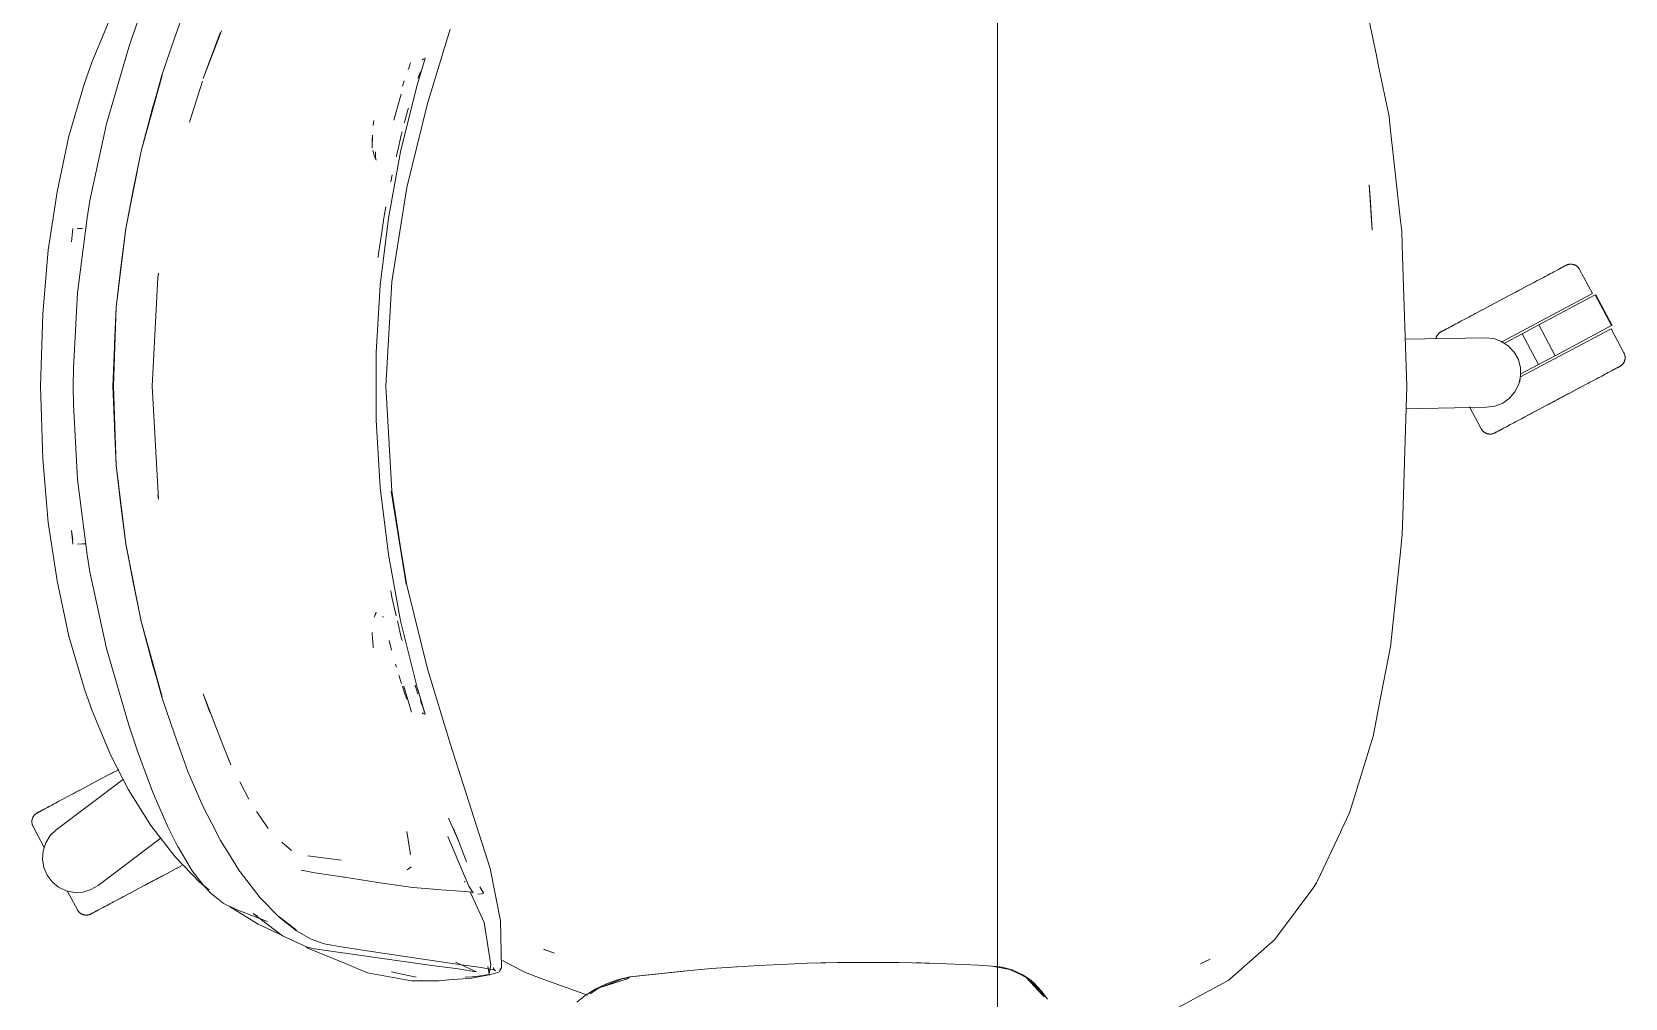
# Model space of a CAD drawing. Header units: millimetres. Extents: x 155927 to 326028, y -36033 to 97293.
# Drawn here: x 177063 to 177703, y 10204 to 10592 of the extents above; entities that cross this region are included whole.
import ezdxf

# ---------------------------------------------------------------- set-up
doc = ezdxf.new("R2010")
doc.units = ezdxf.units.MM
doc.header["$MEASUREMENT"] = 0
doc.layers.add('G-IMPT', color=8, linetype='CONTINUOUS', lineweight=9)
doc.layers.add('I-FURN', color=8, linetype='CONTINUOUS', lineweight=9)

msp = doc.modelspace()

# ---------------------------------------------------------------- linework, layer by layer
at = {"layer": 'G-IMPT'}
for p, q in [((177125.75, 10604.77), (177120.3, 10589.89)), ((177087.2, 10580.49), (177094.72, 10598.47)), ((177105.59, 10596.78), (177103.18, 10589.85)), ((177131.89, 10573.64), (177138.7, 10592.05)), ((177131.89, 10573.64), (177138.6, 10591.09)), ((177138.6, 10591.09), (177139.26, 10592.81)), ((177231.19, 10593.58), (177222, 10563.61)), ((177603.37, 10583), (177600.5, 10596.82)), ((177093.05, 10555.42), (177101.99, 10586.25)), ((177101.99, 10586.25), (177103.18, 10589.85)), ((177115.29, 10574.98), (177120.3, 10589.89)), ((177084.12, 10571.76), (177087.2, 10580.49)), ((177214.65, 10578.31), (177214.28, 10577.3)), ((177214.65, 10578.31), (177215.26, 10579.97)), ((177217.78, 10570.56), (177220.85, 10580.99)), ((177219.95, 10581.24), (177220.57, 10581.63)), ((177219.95, 10581.24), (177220.17, 10581.39)), ((177220.92, 10581.26), (177220.85, 10580.99)), ((177220.99, 10581.55), (177220.92, 10581.26)), ((177220.96, 10582.01), (177221.04, 10581.78)), ((177221.04, 10581.78), (177220.99, 10581.55)), ((177604.13, 10579.32), (177603.37, 10583)), ((177604.13, 10579.32), (177608.48, 10558.38)), ((177084.12, 10571.76), (177077.95, 10550.52)), ((177106.9, 10544.48), (177115.29, 10574.98)), ((177106.9, 10544.48), (177115.33, 10574.89)), ((177111.56, 10561.73), (177115.33, 10574.89)), ((177126.35, 10556.17), (177131.61, 10572.65)), ((177211.94, 10570.55), (177212.66, 10572.77)), ((177218.94, 10575.76), (177218.19, 10573.66)), ((177218.94, 10575.76), (177219.18, 10576.42)), ((177211.49, 10567.46), (177208.56, 10556.99)), ((177211.23, 10544.24), (177217.78, 10570.56)), ((177111.56, 10561.73), (177106.9, 10544.48)), ((177126.35, 10556.17), (177127.43, 10559.6)), ((177213.08, 10557.14), (177214.19, 10561.13)), ((177213.69, 10529.92), (177222, 10563.61)), ((177214.19, 10561.13), (177214.4, 10561.82)), ((177093.05, 10555.42), (177086.38, 10524.63)), ((177200.2, 10554.74), (177200.42, 10556.84)), ((177212.76, 10556), (177212.72, 10555.82)), ((177213.08, 10557.14), (177212.76, 10556)), ((177608.48, 10558.38), (177608.97, 10553.96)), ((177613.09, 10516.52), (177608.97, 10553.96)), ((177077.95, 10550.52), (177073.14, 10528.15)), ((177199.8, 10545.89), (177199.89, 10550.95)), ((177199.8, 10545.89), (177199.81, 10548.67)), ((177199.89, 10550.95), (177199.81, 10548.67)), ((177211.46, 10550.98), (177209.91, 10544.23)), ((177211.46, 10550.98), (177211.8, 10552.27)), ((177106.9, 10544.48), (177100.73, 10513.35)), ((177106.9, 10544.48), (177100.73, 10513.43)), ((177106.9, 10544.48), (177103.83, 10529.46)), ((177200.66, 10542.78), (177200.05, 10544.94)), ((177201.34, 10540.83), (177200.66, 10542.78)), ((177201.13, 10541.88), (177201.09, 10544.19)), ((177201.09, 10544.17), (177201.09, 10544.19)), ((177201.13, 10541.88), (177201.34, 10540.83)), ((177211.23, 10544.24), (177206.3, 10517.57)), ((177209.45, 10542.25), (177209.91, 10544.23)), ((177207.25, 10532.2), (177207.79, 10535.02)), ((177073.14, 10528.15), (177069.64, 10504.73)), ((177100.73, 10513.35), (177103.83, 10529.46)), ((177213.69, 10529.92), (177207.7, 10492.01)), ((177600.45, 10530.96), (177601.06, 10524.01)), ((177601.7, 10512.68), (177600.45, 10530.96)), ((177085.2, 10517.71), (177086.38, 10524.63)), ((177205.33, 10522.1), (177204.77, 10519.2)), ((177601.7, 10512.68), (177601.06, 10524.01)), ((177081.38, 10487.54), (177085.2, 10517.71)), ((177206.3, 10517.57), (177203, 10490.65)), ((177203.67, 10511.94), (177204.53, 10517.57)), ((177204.53, 10517.57), (177204.77, 10519.2)), ((177613.09, 10516.52), (177613.58, 10512.15)), ((177079.55, 10513.44), (177078.9, 10508.02)), ((177083.4, 10513.39), (177081.31, 10513.47)), ((177081.31, 10513.47), (177081.42, 10513.47)), ((177096.91, 10481.84), (177100.73, 10513.43)), ((177096.95, 10481.8), (177100.73, 10513.35)), ((177100.73, 10513.35), (177098.79, 10497.88)), ((177203.67, 10511.94), (177202.38, 10503.42)), ((177613.9, 10502.2), (177613.58, 10512.15)), ((177069.64, 10504.73), (177067.38, 10479.16)), ((177202.38, 10503.42), (177202.2, 10501.76)), ((177613.9, 10502.2), (177615.6, 10450.02)), ((177096.95, 10481.8), (177098.79, 10497.88)), ((177113.67, 10493.75), (177113.93, 10495.53)), ((177113.67, 10493.75), (177113.91, 10495.05)), ((177113.95, 10495.3), (177113.91, 10495.05)), ((177111.34, 10450.02), (177113.67, 10493.75)), ((177111.4, 10450.02), (177113.67, 10493.75)), ((177201.35, 10463.58), (177203, 10490.65)), ((177207.7, 10492.01), (177205.34, 10450.02)), ((177079.77, 10457.33), (177081.38, 10487.54)), ((177067.38, 10479.16), (177066.53, 10450.02)), ((177096.91, 10481.84), (177095.57, 10450.02)), ((177096.95, 10481.8), (177095.8, 10450.02)), ((177096.27, 10466.91), (177096.95, 10481.8)), ((177096.27, 10466.91), (177095.8, 10450.02)), ((177201.35, 10463.58), (177201.35, 10436.46)), ((177079.77, 10457.33), (177079.67, 10450.02)), ((177066.53, 10450.02), (177067.38, 10420.88)), ((177079.77, 10442.71), (177079.67, 10450.02)), ((177095.57, 10450.02), (177096.91, 10418.21)), ((177096.95, 10418.25), (177095.8, 10450.02)), ((177096.27, 10433.14), (177095.8, 10450.02)), ((177111.4, 10450.02), (177113.9, 10404.68)), ((177207.7, 10408.04), (177205.34, 10450.02)), ((177615.6, 10450.02), (177613.99, 10397.86)), ((177079.77, 10442.71), (177081.38, 10412.51)), ((177096.95, 10418.25), (177096.27, 10433.14)), ((177201.35, 10436.46), (177203, 10409.39)), ((177067.38, 10420.88), (177069.64, 10395.31)), ((177096.91, 10418.21), (177100.73, 10386.61)), ((177098.79, 10402.17), (177096.95, 10418.25)), ((177096.95, 10418.25), (177100.73, 10386.69)), ((177081.38, 10412.51), (177085.2, 10382.34)), ((177113.9, 10404.68), (177113.67, 10406.29)), ((177113.67, 10406.29), (177113.91, 10404.99)), ((177206.3, 10382.47), (177203, 10409.39)), ((177213.69, 10370.12), (177207.43, 10407.86)), ((177207.43, 10407.86), (177213.43, 10370.5)), ((177207.7, 10408.04), (177213.43, 10370.5)), ((177098.79, 10402.17), (177100.73, 10386.69)), ((177113.95, 10404.74), (177113.91, 10404.99)), ((177069.64, 10395.31), (177073.14, 10371.89)), ((177613.99, 10397.86), (177613.76, 10390.6)), ((177079.55, 10386.61), (177078.9, 10392.02)), ((177079.47, 10388.25), (177078.9, 10392.02)), ((177081.31, 10386.58), (177083.4, 10386.65)), ((177081.31, 10386.58), (177081.42, 10386.58)), ((177084.64, 10386.7), (177083.4, 10386.65)), ((177100.73, 10386.69), (177103.83, 10370.59)), ((177100.73, 10386.69), (177106.95, 10355.45)), ((177106.95, 10355.45), (177100.73, 10386.61)), ((177613.03, 10383.53), (177613.76, 10390.6)), ((177085.2, 10382.34), (177086.38, 10375.42)), ((177211.23, 10355.8), (177206.3, 10382.47)), ((177609.21, 10346.54), (177613.03, 10383.53)), ((177086.38, 10375.42), (177093.05, 10344.63)), ((177077.95, 10349.53), (177073.14, 10371.89)), ((177106.9, 10355.56), (177103.83, 10370.59)), ((177207.28, 10367.85), (177207.75, 10365.22)), ((177222, 10336.44), (177213.69, 10370.12)), ((177207.75, 10365.22), (177209.45, 10357.8)), ((177111.56, 10338.32), (177106.9, 10355.56)), ((177106.9, 10355.56), (177115.33, 10325.16)), ((177106.9, 10355.56), (177115.29, 10325.07)), ((177201.34, 10359.21), (177200.66, 10357.26)), ((177201.34, 10359.21), (177201.13, 10358.16)), ((177204.01, 10357.61), (177204.15, 10357.2)), ((177209.91, 10355.82), (177211.46, 10349.07)), ((177211.23, 10355.8), (177217.78, 10329.48)), ((177084.12, 10328.29), (177077.95, 10349.53)), ((177199.8, 10351.12), (177199.81, 10350.42)), ((177199.91, 10349.05), (177199.81, 10350.42)), ((177199.91, 10349.05), (177200.18, 10345.34)), ((177207.6, 10343.99), (177206.61, 10347.85)), ((177211.46, 10349.07), (177211.8, 10347.79)), ((177101.99, 10313.8), (177093.05, 10344.63)), ((177200.18, 10345.34), (177200.22, 10344.86)), ((177207.6, 10343.99), (177207.21, 10345.51)), ((177604.25, 10320.7), (177609.12, 10346.08)), ((177609.21, 10346.54), (177609.12, 10346.08)), ((177111.56, 10338.32), (177115.33, 10325.16)), ((177209.52, 10337.2), (177209.18, 10338.32)), ((177222, 10336.44), (177231.19, 10306.46)), ((177087.2, 10319.55), (177084.12, 10328.29)), ((177211.29, 10331.41), (177210.51, 10333.9)), ((177211.54, 10330.63), (177211.29, 10331.41)), ((177212.69, 10327.19), (177211.92, 10329.49)), ((177212.58, 10329.49), (177215.62, 10319.06)), ((177217.15, 10329.49), (177217, 10329.95)), ((177217.15, 10329.49), (177217.88, 10327.26)), ((177217.78, 10329.48), (177221.04, 10318.26)), ((177217.78, 10329.48), (177220.84, 10318.95)), ((177217.78, 10329.48), (177220.89, 10318.66)), ((177120.3, 10310.15), (177115.29, 10325.07)), ((177131.89, 10326.41), (177134.61, 10318.97)), ((177131.89, 10326.41), (177138.6, 10308.96)), ((177212.69, 10327.19), (177212.94, 10326.47)), ((177213.71, 10324.31), (177212.94, 10326.47)), ((177218.17, 10326.46), (177217.88, 10327.26)), ((177219.15, 10323.71), (177219.5, 10322.74)), ((177219.5, 10322.74), (177219.9, 10321.67)), ((177087.2, 10319.55), (177094.72, 10301.58)), ((177219.95, 10318.8), (177220.57, 10318.42)), ((177219.95, 10318.8), (177220.17, 10318.66)), ((177220.84, 10318.95), (177220.89, 10318.66)), ((177221.04, 10318.26), (177220.91, 10318.02)), ((177602.09, 10309.43), (177603.55, 10317.03)), ((177604.25, 10320.7), (177603.55, 10317.03)), ((177101.99, 10313.8), (177103.18, 10310.19)), ((177105.53, 10303.37), (177103.18, 10310.19)), ((177120.3, 10310.15), (177125.75, 10295.27)), ((177597.9, 10295.82), (177602.09, 10309.43)), ((177105.53, 10303.37), (177111.13, 10288.3)), ((177138.6, 10308.96), (177139.26, 10307.23)), ((177139.26, 10307.23), (177142.99, 10297.91)), ((177231.19, 10306.46), (177247.18, 10256.22)), ((177094.72, 10301.58), (177101.81, 10287.8)), ((177142.99, 10297.91), (177141.99, 10300.15)), ((177125.75, 10295.27), (177131.93, 10281.04)), ((177150.16, 10284.07), (177146.62, 10291.04)), ((177592.58, 10278.55), (177597.9, 10295.82)), ((177101.81, 10287.8), (177110.78, 10273.51)), ((177112.61, 10284.62), (177111.13, 10288.3)), ((177117.38, 10273.66), (177112.61, 10284.62)), ((177135.32, 10274.32), (177131.93, 10281.04)), ((177153.69, 10278.59), (177153.3, 10279.17)), ((177157.18, 10273.46), (177153.69, 10278.59)), ((177592.58, 10278.55), (177589.39, 10271.79)), ((177110.78, 10273.51), (177120.59, 10260.9)), ((177117.38, 10273.66), (177117.6, 10273.22)), ((177121.6, 10265.21), (177117.6, 10273.22)), ((177135.32, 10274.32), (177138.89, 10267.53)), ((177157.18, 10273.46), (177157.93, 10272.36)), ((177215.15, 10261.88), (177213.75, 10271.04)), ((177233.47, 10269.78), (177230.43, 10276.5)), ((177234.5, 10267.2), (177232.48, 10272.32)), ((177234.5, 10267.41), (177232.48, 10272.31)), ((177232.48, 10272.31), (177234.5, 10267.2)), ((177579.69, 10251.23), (177588.95, 10270.87)), ((177588.95, 10270.87), (177589.39, 10271.79)), ((177121.6, 10265.21), (177121.9, 10264.61)), ((177121.9, 10264.61), (177126.64, 10256.61)), ((177142.66, 10261.3), (177138.89, 10267.53)), ((177163.46, 10266.83), (177167.36, 10263.49)), ((177238.64, 10249.07), (177230.2, 10269.04)), ((177234.5, 10267.41), (177237.75, 10258.94)), ((177130.55, 10250.61), (177120.59, 10260.9)), ((177142.66, 10261.3), (177146.54, 10255.2)), ((177187.31, 10259.55), (177173.96, 10261.33)), ((177173.96, 10261.33), (177174.43, 10261.18)), ((177215.15, 10261.88), (177215.1, 10262.22)), ((177127.5, 10255.32), (177126.64, 10256.61)), ((177132.22, 10249.19), (177127.5, 10255.32)), ((177146.54, 10255.2), (177146.71, 10254.94)), ((177154.73, 10244.51), (177146.71, 10254.94)), ((177171.27, 10255.63), (177173.44, 10255.17)), ((177173.44, 10255.17), (177175.42, 10254.75)), ((177175.89, 10254.67), (177175.42, 10254.75)), ((177187.61, 10252.87), (177175.89, 10254.67)), ((177187.61, 10252.87), (177188.22, 10252.77)), ((177188.73, 10252.69), (177188.22, 10252.77)), ((177202.09, 10250.58), (177188.73, 10252.69)), ((177215.5, 10256.93), (177213.86, 10255.65)), ((177251.37, 10235.27), (177247.18, 10256.22)), ((177130.55, 10250.61), (177134.22, 10247.61)), ((177135.11, 10246.17), (177132.22, 10249.19)), ((177139.97, 10242.3), (177135.11, 10246.17)), ((177202.09, 10250.58), (177216.16, 10248.55)), ((177216.24, 10248.54), (177216.16, 10248.55)), ((177216.24, 10248.54), (177224.48, 10247.92)), ((177224.48, 10247.92), (177225.47, 10247.85)), ((177225.47, 10247.85), (177233.33, 10247.29)), ((177233.33, 10247.29), (177237.2, 10246.99)), ((177237.18, 10250.78), (177236.75, 10251.05)), ((177237.28, 10246.98), (177237.2, 10246.99)), ((177237.28, 10246.98), (177239.66, 10246.69)), ((177240.4, 10246.4), (177238.64, 10249.07)), ((177244.74, 10234.56), (177239.13, 10246.91)), ((177239.68, 10246.68), (177239.66, 10246.69)), ((177239.68, 10246.68), (177240.4, 10246.4)), ((177242.31, 10245.93), (177243.67, 10246.1)), ((177244.6, 10246.39), (177243.01, 10248.86)), ((177243.01, 10248.86), (177244.54, 10246.37)), ((177244.54, 10246.37), (177243.05, 10248.84)), ((177243.67, 10246.1), (177244.54, 10246.37)), ((177244.6, 10246.39), (177244.54, 10246.37)), ((177577.86, 10248.17), (177563.29, 10228.68)), ((177577.86, 10248.17), (177578.32, 10248.94)), ((177578.32, 10248.94), (177579.27, 10250.52)), ((177579.69, 10251.23), (177579.27, 10250.52)), ((177139.97, 10242.3), (177141.11, 10241.69)), ((177141.11, 10241.69), (177143.55, 10240.52)), ((177153.92, 10233.87), (177142.47, 10241)), ((177143.55, 10240.52), (177145.78, 10239.44)), ((177157.68, 10234.93), (177145.78, 10239.44)), ((177154.73, 10244.51), (177162.46, 10236.61)), ((177152.03, 10238.16), (177153.87, 10237.11)), ((177152.03, 10238.16), (177163.73, 10229.22)), ((177162.54, 10229.89), (177153.92, 10233.87)), ((177162.26, 10236.91), (177169.2, 10231.52)), ((177162.26, 10236.91), (177165.83, 10234.1)), ((177169.43, 10231.19), (177162.46, 10236.61)), ((177169.2, 10231.52), (177165.83, 10234.1)), ((177244.74, 10234.56), (177247.46, 10217.52)), ((177251.37, 10235.27), (177251.76, 10216.28)), ((177170.25, 10226.19), (177163.73, 10229.22)), ((177169.43, 10231.19), (177175.27, 10227.9)), ((177170.25, 10226.19), (177173.62, 10224.62)), ((177175.27, 10227.9), (177175.69, 10227.69)), ((177180.48, 10225.93), (177175.69, 10227.69)), ((177180.48, 10225.93), (177188.15, 10224.63)), ((177559.31, 10224.84), (177562.57, 10227.71)), ((177563.29, 10228.68), (177562.57, 10227.71)), ((177173.01, 10224.9), (177174.18, 10224.13)), ((177176.61, 10223.97), (177173.62, 10224.62)), ((177174.18, 10224.13), (177190.63, 10217.33)), ((177223.83, 10217.3), (177176.61, 10223.97)), ((177203.92, 10222.24), (177188.15, 10224.63)), ((177234.79, 10217.69), (177203.92, 10222.24)), ((177251.69, 10219.47), (177259.59, 10215.33)), ((177268.63, 10223.81), (177273.09, 10222.17)), ((177268.63, 10223.81), (177269.21, 10223.55)), ((177273.09, 10222.17), (177269.21, 10223.55)), ((177536.56, 10219.84), (177532.67, 10217.89)), ((177536.56, 10219.84), (177534.26, 10218.67)), ((177559.31, 10224.84), (177544.53, 10211.82)), ((177190.63, 10217.33), (177193.99, 10215.94)), ((177197.85, 10214.35), (177193.99, 10215.94)), ((177215.55, 10211.11), (177197.85, 10214.35)), ((177208.1, 10214.57), (177207.53, 10214.72)), ((177217.41, 10212.52), (177208.1, 10214.57)), ((177223.83, 10217.3), (177234.49, 10215.86)), ((177241.67, 10214.67), (177233.27, 10218.66)), ((177235.79, 10215.64), (177234.49, 10215.86)), ((177242.64, 10216.57), (177234.79, 10217.69)), ((177235.79, 10215.64), (177240.81, 10214.81)), ((177244.48, 10213.27), (177239.8, 10212.75)), ((177240.43, 10212.27), (177244.68, 10213.08)), ((177241.67, 10214.67), (177240.81, 10214.81)), ((177248.91, 10215.47), (177242.64, 10216.57)), ((177245.1, 10213.34), (177244.48, 10213.27)), ((177244.68, 10213.08), (177247.01, 10213.53)), ((177245.1, 10213.34), (177248.38, 10213.88)), ((177246.28, 10216.81), (177246.77, 10213.94)), ((177246.28, 10216.81), (177247.01, 10213.53)), ((177246.77, 10213.94), (177247.46, 10217.52)), ((177248.29, 10215.63), (177248.91, 10215.47)), ((177248.29, 10215.63), (177249.39, 10215.08)), ((177250.24, 10214.43), (177248.38, 10213.88)), ((177248.49, 10216.51), (177248.56, 10216.01)), ((177248.89, 10215.47), (177248.56, 10216.01)), ((177248.89, 10215.47), (177249.39, 10215.08)), ((177250.24, 10214.43), (177250.78, 10214.75)), ((177250.78, 10214.75), (177251.15, 10215.24)), ((177251.76, 10216.28), (177251.15, 10215.24)), ((177251.28, 10215.87), (177251.15, 10215.24)), ((177251.15, 10215.24), (177251.17, 10215.32)), ((177251.28, 10215.87), (177251.17, 10215.32)), ((177259.59, 10215.33), (177261.35, 10214.4)), ((177267.33, 10212.21), (177261.35, 10214.4)), ((177303.37, 10212.67), (177326.32, 10215.13)), ((177303.37, 10212.67), (177324.81, 10215.02)), ((177303.37, 10212.67), (177306.19, 10213.01)), ((177326.32, 10215.13), (177306.19, 10213.01)), ((177324.81, 10215.02), (177336.2, 10216.01)), ((177346.49, 10216.74), (177336.2, 10216.01)), ((177344.45, 10216.6), (177343.03, 10216.47)), ((177344.45, 10216.6), (177346.35, 10216.69)), ((177346.49, 10216.74), (177355.36, 10217.3)), ((177366.67, 10217.84), (177355.36, 10217.3)), ((177366.67, 10217.84), (177374.55, 10218.13)), ((177386.85, 10218.43), (177374.55, 10218.13)), ((177378.42, 10218.21), (177380.08, 10218.29)), ((177380.08, 10218.29), (177382.16, 10218.29)), ((177386.85, 10218.43), (177392.33, 10218.5)), ((177407.04, 10218.51), (177392.33, 10218.5)), ((177411.55, 10218.46), (177407.04, 10218.51)), ((177411.55, 10218.46), (177427.22, 10218.08)), ((177418.28, 10218.28), (177420.49, 10218.28)), ((177423.82, 10218.13), (177420.49, 10218.28)), ((177427.22, 10218.08), (177430.77, 10217.95)), ((177443.33, 10217.34), (177430.77, 10217.95)), ((177443.33, 10217.34), (177448.99, 10217.05)), ((177451.07, 10216.63), (177448.77, 10217.05)), ((177448.99, 10217.05), (177451.07, 10216.8)), ((177451.07, 10216.8), (177453, 10216.55)), ((177456.11, 10215.68), (177451.07, 10216.63)), ((177453, 10216.55), (177456.95, 10215.49)), ((177460.37, 10213.58), (177456.11, 10215.68)), ((177461.28, 10213.5), (177456.95, 10215.49)), ((177460.37, 10213.58), (177462.61, 10212.48)), ((177461.28, 10213.5), (177464.5, 10211.3)), ((177534.26, 10218.67), (177532.67, 10217.89)), ((177215.55, 10211.11), (177222.51, 10211.09)), ((177222.51, 10211.09), (177226.68, 10211.08)), ((177230.64, 10211.43), (177226.68, 10211.08)), ((177239.96, 10212.23), (177230.64, 10211.43)), ((177239.8, 10212.75), (177237.21, 10212.54)), ((177239.96, 10212.23), (177240.43, 10212.27)), ((177286.27, 10205.27), (177267.33, 10212.21)), ((177289.7, 10207.88), (177285.37, 10205.15)), ((177291.02, 10208.27), (177287.44, 10205.85)), ((177289.7, 10207.88), (177294.28, 10210.07)), ((177291.02, 10208.27), (177302.87, 10212.09)), ((177300.24, 10211.88), (177291.02, 10208.27)), ((177291.02, 10208.27), (177293.73, 10209.17)), ((177293.73, 10209.17), (177302.87, 10212.09)), ((177294.28, 10210.07), (177298.41, 10211.52)), ((177303.37, 10212.67), (177298.41, 10211.52)), ((177303.29, 10212.46), (177300.24, 10211.88)), ((177462.61, 10212.48), (177465.02, 10210.24)), ((177469.51, 10205.09), (177462.61, 10212.48)), ((177468.32, 10207.17), (177462.61, 10212.48)), ((177465.82, 10210.16), (177464.5, 10211.3)), ((177468.1, 10206.71), (177465.02, 10210.24)), ((177465.82, 10210.16), (177468.68, 10207.12)), ((177469.84, 10204.62), (177468.32, 10207.17)), ((177468.68, 10207.12), (177471.13, 10203.66)), ((177533.42, 10205.65), (177543.86, 10211.23)), ((177544.53, 10211.82), (177543.86, 10211.23)), ((177282.06, 10202.53), (177285.37, 10205.15)), ((177469.51, 10205.09), (177468.23, 10206.56)), ((177522.19, 10199.64), (177533.42, 10205.65))]:
    msp.add_line(p, q, dxfattribs=at)
at = {"layer": 'I-FURN'}
for p, q in [((177451.07, 11005.6), (177451.07, 9405.6)), ((177451.07, 9405.6), (177451.07, 11005.6)), ((177672.69, 10494.94), (177671.98, 10494.56)), ((177673.37, 10495.3), (177672.69, 10494.94)), ((177674.01, 10495.64), (177673.37, 10495.3)), ((177674.63, 10495.97), (177674.01, 10495.64)), ((177675.22, 10496.28), (177674.63, 10495.97)), ((177674.9, 10496.12), (177675.47, 10496.42)), ((177675.77, 10496.58), (177675.22, 10496.28)), ((177675.47, 10496.42), (177676.01, 10496.7)), ((177676.28, 10496.85), (177675.77, 10496.58)), ((177676.01, 10496.7), (177676.51, 10496.97)), ((177676.77, 10497.11), (177676.28, 10496.85)), ((177676.51, 10496.97), (177676.98, 10497.22)), ((177677.21, 10497.34), (177676.77, 10497.11)), ((177676.98, 10497.22), (177677.4, 10497.45)), ((177677.62, 10497.56), (177677.21, 10497.34)), ((177677.4, 10497.45), (177677.8, 10497.66)), ((177677.99, 10497.76), (177677.62, 10497.56)), ((177677.8, 10497.66), (177678.15, 10497.84)), ((177678.33, 10497.94), (177677.99, 10497.76)), ((177678.15, 10497.84), (177678.47, 10498.01)), ((177678.63, 10498.1), (177678.33, 10497.94)), ((177678.47, 10498.01), (177678.75, 10498.16)), ((177678.89, 10498.23), (177678.63, 10498.1)), ((177678.75, 10498.16), (177678.99, 10498.29)), ((177679.1, 10498.35), (177678.89, 10498.23)), ((177678.99, 10498.29), (177679.19, 10498.4)), ((177679.28, 10498.45), (177679.1, 10498.35)), ((177679.19, 10498.4), (177679.35, 10498.48)), ((177679.43, 10498.52), (177679.28, 10498.45)), ((177679.35, 10498.48), (177679.48, 10498.55)), ((177679.53, 10498.57), (177679.43, 10498.52)), ((177679.48, 10498.55), (177679.56, 10498.59)), ((177679.59, 10498.61), (177679.53, 10498.57)), ((177679.56, 10498.59), (177679.6, 10498.61)), ((177679.61, 10498.62), (177679.59, 10498.61)), ((177679.6, 10498.61), (177679.61, 10498.62)), ((177679.61, 10498.62), (177679.75, 10498.69)), ((177679.75, 10498.69), (177679.9, 10498.76)), ((177679.9, 10498.76), (177680.05, 10498.82)), ((177680.05, 10498.82), (177680.2, 10498.87)), ((177680.2, 10498.87), (177680.35, 10498.92)), ((177680.35, 10498.92), (177680.51, 10498.96)), ((177680.51, 10498.96), (177680.66, 10499)), ((177680.66, 10499), (177680.82, 10499.03)), ((177680.82, 10499.03), (177680.98, 10499.06)), ((177680.98, 10499.06), (177681.14, 10499.07)), ((177681.14, 10499.07), (177681.3, 10499.08)), ((177681.3, 10499.08), (177681.46, 10499.09)), ((177681.46, 10499.09), (177681.62, 10499.09)), ((177681.62, 10499.09), (177681.79, 10499.08)), ((177681.79, 10499.08), (177681.95, 10499.06)), ((177681.95, 10499.06), (177682.11, 10499.04)), ((177682.11, 10499.04), (177682.26, 10499.01)), ((177682.26, 10499.01), (177682.42, 10498.98)), ((177682.42, 10498.98), (177682.58, 10498.94)), ((177682.58, 10498.94), (177682.73, 10498.89)), ((177682.73, 10498.89), (177682.88, 10498.84)), ((177682.88, 10498.84), (177683.04, 10498.78)), ((177683.04, 10498.78), (177683.18, 10498.72)), ((177683.18, 10498.72), (177683.33, 10498.65)), ((177683.33, 10498.65), (177683.47, 10498.57)), ((177683.47, 10498.57), (177683.61, 10498.49)), ((177683.61, 10498.49), (177683.74, 10498.4)), ((177683.74, 10498.4), (177683.88, 10498.31)), ((177683.88, 10498.31), (177684, 10498.21)), ((177684, 10498.21), (177684.13, 10498.11)), ((177684.13, 10498.11), (177684.25, 10498)), ((177684.25, 10498), (177684.36, 10497.89)), ((177684.36, 10497.89), (177684.48, 10497.77)), ((177684.48, 10497.77), (177684.58, 10497.65)), ((177684.58, 10497.65), (177684.68, 10497.53)), ((177684.68, 10497.53), (177684.78, 10497.4)), ((177684.78, 10497.4), (177684.87, 10497.27)), ((177684.87, 10497.27), (177684.96, 10497.13)), ((177684.96, 10497.13), (177685.04, 10496.99)), ((177685.04, 10496.99), (177685.06, 10496.95)), ((177690.21, 10487.26), (177685.06, 10496.95)), ((177660.71, 10488.57), (177659.73, 10488.05)), ((177660.18, 10488.29), (177661.15, 10488.81)), ((177661.68, 10489.08), (177660.71, 10488.57)), ((177661.15, 10488.81), (177662.12, 10489.32)), ((177662.63, 10489.59), (177661.68, 10489.08)), ((177662.12, 10489.32), (177663.07, 10489.82)), ((177663.58, 10490.09), (177662.63, 10489.59)), ((177663.07, 10489.82), (177664.01, 10490.32)), ((177664.51, 10490.59), (177663.58, 10490.09)), ((177664.01, 10490.32), (177664.93, 10490.81)), ((177665.42, 10491.07), (177664.51, 10490.59)), ((177664.93, 10490.81), (177665.84, 10491.29)), ((177666.32, 10491.55), (177665.42, 10491.07)), ((177665.84, 10491.29), (177666.72, 10491.77)), ((177667.19, 10492.02), (177666.32, 10491.55)), ((177666.72, 10491.77), (177667.59, 10492.23)), ((177668.05, 10492.47), (177667.19, 10492.02)), ((177667.59, 10492.23), (177668.44, 10492.68)), ((177668.89, 10492.92), (177668.05, 10492.47)), ((177669.7, 10493.35), (177668.89, 10492.92)), ((177670.48, 10493.77), (177669.7, 10493.35)), ((177671.25, 10494.17), (177670.48, 10493.77)), ((177671.98, 10494.56), (177671.25, 10494.17)), ((177647.26, 10481.42), (177648.23, 10481.93)), ((177648.76, 10482.21), (177647.78, 10481.7)), ((177648.23, 10481.93), (177649.21, 10482.45)), ((177649.74, 10482.74), (177648.76, 10482.21)), ((177649.21, 10482.45), (177650.2, 10482.98)), ((177650.73, 10483.26), (177649.74, 10482.74)), ((177650.2, 10482.98), (177651.19, 10483.51)), ((177651.73, 10483.79), (177650.73, 10483.26)), ((177651.19, 10483.51), (177652.19, 10484.04)), ((177652.73, 10484.33), (177651.73, 10483.79)), ((177652.19, 10484.04), (177653.19, 10484.57)), ((177653.73, 10484.86), (177652.73, 10484.33)), ((177653.19, 10484.57), (177654.2, 10485.11)), ((177690.21, 10487.26), (177653.46, 10467.72)), ((177654.74, 10485.4), (177653.73, 10484.86)), ((177654.2, 10485.11), (177655.2, 10485.64)), ((177655.74, 10485.93), (177654.74, 10485.4)), ((177655.2, 10485.64), (177656.21, 10486.18)), ((177656.75, 10486.46), (177655.74, 10485.93)), ((177656.21, 10486.18), (177657.21, 10486.71)), ((177657.75, 10486.99), (177656.75, 10486.46)), ((177657.21, 10486.71), (177658.21, 10487.24)), ((177658.74, 10487.52), (177657.75, 10486.99)), ((177658.21, 10487.24), (177659.2, 10487.76)), ((177659.73, 10488.05), (177658.74, 10487.52)), ((177659.2, 10487.76), (177660.18, 10488.29)), ((177668.62, 10474.65), (177691.33, 10486.73)), ((177691.33, 10486.73), (177697.9, 10474.37)), ((177698.07, 10474.46), (177691.5, 10486.82)), ((177636.63, 10475.76), (177635.93, 10475.4)), ((177637.35, 10476.15), (177636.63, 10475.76)), ((177638.1, 10476.55), (177637.35, 10476.15)), ((177638.87, 10476.96), (177638.1, 10476.55)), ((177639.68, 10477.39), (177638.87, 10476.96)), ((177640.5, 10477.82), (177639.68, 10477.39)), ((177641.35, 10478.27), (177640.5, 10477.82)), ((177642.21, 10478.74), (177641.35, 10478.27)), ((177643.1, 10479.21), (177642.21, 10478.74)), ((177644.01, 10479.69), (177643.1, 10479.21)), ((177643.52, 10479.43), (177644.43, 10479.91)), ((177644.93, 10480.18), (177644.01, 10479.69)), ((177644.43, 10479.91), (177645.36, 10480.41)), ((177645.87, 10480.68), (177644.93, 10480.18)), ((177645.36, 10480.41), (177646.3, 10480.91)), ((177646.82, 10481.18), (177645.87, 10480.68)), ((177646.3, 10480.91), (177647.26, 10481.42)), ((177647.78, 10481.7), (177646.82, 10481.18)), ((177614.99, 10468.98), (177647.18, 10469.54)), ((177627.3, 10469.25), (177627.34, 10469.41)), ((177627.34, 10469.41), (177627.39, 10469.56)), ((177627.39, 10469.56), (177627.44, 10469.71)), ((177627.44, 10469.71), (177627.5, 10469.86)), ((177627.5, 10469.86), (177627.56, 10470.01)), ((177627.56, 10470.01), (177627.63, 10470.16)), ((177627.63, 10470.16), (177627.71, 10470.3)), ((177627.71, 10470.3), (177627.79, 10470.44)), ((177627.79, 10470.44), (177627.88, 10470.57)), ((177627.88, 10470.57), (177627.97, 10470.71)), ((177627.97, 10470.71), (177628.07, 10470.83)), ((177628.07, 10470.83), (177628.17, 10470.96)), ((177628.17, 10470.96), (177628.28, 10471.08)), ((177628.28, 10471.08), (177628.39, 10471.19)), ((177628.39, 10471.19), (177628.51, 10471.3)), ((177628.51, 10471.3), (177628.63, 10471.41)), ((177628.63, 10471.41), (177628.75, 10471.51)), ((177628.75, 10471.51), (177628.88, 10471.61)), ((177628.88, 10471.61), (177629.02, 10471.7)), ((177629.02, 10471.7), (177629.15, 10471.78)), ((177629.15, 10471.78), (177629.29, 10471.86)), ((177629.29, 10471.86), (177629.33, 10471.89)), ((177629.33, 10471.89), (177629.35, 10471.9)), ((177629.34, 10471.89), (177629.33, 10471.89)), ((177629.38, 10471.91), (177629.34, 10471.89)), ((177629.35, 10471.9), (177629.41, 10471.93)), ((177629.46, 10471.95), (177629.38, 10471.91)), ((177629.41, 10471.93), (177629.51, 10471.98)), ((177629.58, 10472.02), (177629.46, 10471.95)), ((177629.51, 10471.98), (177629.65, 10472.06)), ((177629.74, 10472.11), (177629.58, 10472.02)), ((177629.65, 10472.06), (177629.83, 10472.15)), ((177629.95, 10472.21), (177629.74, 10472.11)), ((177629.83, 10472.15), (177630.05, 10472.27)), ((177630.19, 10472.34), (177629.95, 10472.21)), ((177630.05, 10472.27), (177630.31, 10472.41)), ((177630.47, 10472.49), (177630.19, 10472.34)), ((177630.31, 10472.41), (177630.61, 10472.56)), ((177630.78, 10472.66), (177630.47, 10472.49)), ((177630.61, 10472.56), (177630.94, 10472.74)), ((177631.14, 10472.85), (177630.78, 10472.66)), ((177630.94, 10472.74), (177631.32, 10472.94)), ((177631.53, 10473.06), (177631.14, 10472.85)), ((177631.32, 10472.94), (177631.73, 10473.16)), ((177631.96, 10473.28), (177631.53, 10473.06)), ((177631.73, 10473.16), (177632.17, 10473.4)), ((177632.43, 10473.53), (177631.96, 10473.28)), ((177632.17, 10473.4), (177632.65, 10473.65)), ((177632.93, 10473.8), (177632.43, 10473.53)), ((177632.65, 10473.65), (177633.17, 10473.93)), ((177633.46, 10474.08), (177632.93, 10473.8)), ((177633.17, 10473.93), (177633.72, 10474.22)), ((177634.03, 10474.39), (177633.46, 10474.08)), ((177633.72, 10474.22), (177634.31, 10474.53)), ((177634.63, 10474.71), (177634.03, 10474.39)), ((177635.27, 10475.04), (177634.63, 10474.71)), ((177635.93, 10475.4), (177635.27, 10475.04)), ((177647.18, 10469.54), (177650.53, 10469.19)), ((177650.53, 10469.19), (177653.71, 10468.05)), ((177654.84, 10467.32), (177661.98, 10471.12)), ((177697.72, 10473.14), (177661, 10453.61)), ((177661.98, 10471.12), (177668.62, 10474.65)), ((177661.98, 10471.12), (177668.55, 10458.76)), ((177668.62, 10474.65), (177675.19, 10462.29)), ((177697.9, 10474.37), (177675.19, 10462.29)), ((177702.87, 10463.45), (177697.72, 10473.14)), ((177653.71, 10468.05), (177656.52, 10466.18)), ((177656.52, 10466.18), (177658.8, 10463.7)), ((177658.8, 10463.7), (177660.42, 10460.74)), ((177702.87, 10463.45), (177702.94, 10463.31)), ((177702.94, 10463.31), (177703.01, 10463.16)), ((177703.01, 10463.16), (177703.07, 10463.01)), ((177703.07, 10463.01), (177703.12, 10462.86)), ((177703.12, 10462.86), (177703.17, 10462.71)), ((177703.17, 10462.71), (177703.22, 10462.55)), ((177660.42, 10460.74), (177661.28, 10457.48)), ((177661.28, 10457.48), (177661.34, 10454.11)), ((177668.55, 10458.76), (177661.41, 10454.96)), ((177675.19, 10462.29), (177668.55, 10458.76)), ((177697.6, 10456.09), (177698.11, 10456.35)), ((177698.36, 10456.49), (177697.88, 10456.23)), ((177698.11, 10456.35), (177698.57, 10456.6)), ((177698.81, 10456.73), (177698.36, 10456.49)), ((177698.57, 10456.6), (177699, 10456.83)), ((177699.22, 10456.95), (177698.81, 10456.73)), ((177699, 10456.83), (177699.39, 10457.04)), ((177699.59, 10457.14), (177699.22, 10456.95)), ((177699.39, 10457.04), (177699.75, 10457.23)), ((177699.93, 10457.32), (177699.59, 10457.14)), ((177699.75, 10457.23), (177700.07, 10457.4)), ((177700.22, 10457.48), (177699.93, 10457.32)), ((177700.07, 10457.4), (177700.35, 10457.55)), ((177700.48, 10457.62), (177700.22, 10457.48)), ((177700.35, 10457.55), (177700.59, 10457.67)), ((177700.7, 10457.73), (177700.48, 10457.62)), ((177700.59, 10457.67), (177700.79, 10457.78)), ((177700.88, 10457.83), (177700.7, 10457.73)), ((177700.79, 10457.78), (177700.95, 10457.87)), ((177701.02, 10457.9), (177700.88, 10457.83)), ((177700.95, 10457.87), (177701.07, 10457.93)), ((177701.12, 10457.96), (177701.02, 10457.9)), ((177701.07, 10457.93), (177701.15, 10457.98)), ((177701.18, 10457.99), (177701.12, 10457.96)), ((177701.15, 10457.98), (177701.2, 10458)), ((177701.2, 10458), (177701.18, 10457.99)), ((177701.24, 10458.02), (177701.2, 10458)), ((177701.2, 10458), (177701.2, 10458)), ((177701.38, 10458.1), (177701.24, 10458.02)), ((177701.52, 10458.19), (177701.38, 10458.1)), ((177701.65, 10458.28), (177701.52, 10458.19)), ((177701.78, 10458.37), (177701.65, 10458.28)), ((177701.9, 10458.48), (177701.78, 10458.37)), ((177702.03, 10458.58), (177701.9, 10458.48)), ((177702.14, 10458.69), (177702.03, 10458.58)), ((177702.25, 10458.81), (177702.14, 10458.69)), ((177702.36, 10458.93), (177702.25, 10458.81)), ((177702.47, 10459.05), (177702.36, 10458.93)), ((177702.56, 10459.18), (177702.47, 10459.05)), ((177702.66, 10459.31), (177702.56, 10459.18)), ((177702.74, 10459.45), (177702.66, 10459.31)), ((177702.82, 10459.59), (177702.74, 10459.45)), ((177702.9, 10459.73), (177702.82, 10459.59)), ((177702.97, 10459.87), (177702.9, 10459.73)), ((177703.04, 10460.02), (177702.97, 10459.87)), ((177703.09, 10460.17), (177703.04, 10460.02)), ((177703.15, 10460.33), (177703.09, 10460.17)), ((177703.19, 10460.48), (177703.15, 10460.33)), ((177703.23, 10460.64), (177703.19, 10460.48)), ((177703.22, 10462.55), (177703.25, 10462.39)), ((177703.27, 10460.79), (177703.23, 10460.64)), ((177703.25, 10462.39), (177703.28, 10462.24)), ((177703.29, 10460.95), (177703.27, 10460.79)), ((177703.28, 10462.24), (177703.31, 10462.08)), ((177703.31, 10461.11), (177703.29, 10460.95)), ((177703.31, 10462.08), (177703.32, 10461.92)), ((177703.33, 10461.27), (177703.31, 10461.11)), ((177703.32, 10461.92), (177703.33, 10461.76)), ((177703.33, 10461.76), (177703.34, 10461.59)), ((177703.34, 10461.43), (177703.33, 10461.27)), ((177703.34, 10461.59), (177703.34, 10461.43)), ((177660.59, 10450.82), (177659.07, 10447.8)), ((177661.34, 10454.11), (177660.59, 10450.82)), ((177686.1, 10449.97), (177685.17, 10449.48)), ((177685.6, 10449.71), (177686.53, 10450.2)), ((177687.02, 10450.46), (177686.1, 10449.97)), ((177686.53, 10450.2), (177687.43, 10450.68)), ((177687.43, 10450.68), (177688.32, 10451.15)), ((177688.32, 10451.15), (177689.19, 10451.61)), ((177689.19, 10451.61), (177690.03, 10452.06)), ((177690.03, 10452.06), (177690.86, 10452.5)), ((177690.86, 10452.5), (177691.66, 10452.93)), ((177691.66, 10452.93), (177692.43, 10453.34)), ((177692.43, 10453.34), (177693.18, 10453.74)), ((177693.18, 10453.74), (177693.91, 10454.12)), ((177693.91, 10454.12), (177694.6, 10454.49)), ((177694.6, 10454.49), (177695.26, 10454.84)), ((177695.26, 10454.84), (177695.9, 10455.18)), ((177695.9, 10455.18), (177696.5, 10455.5)), ((177696.81, 10455.67), (177696.23, 10455.36)), ((177696.5, 10455.5), (177697.07, 10455.8)), ((177697.36, 10455.96), (177696.81, 10455.67)), ((177697.07, 10455.8), (177697.6, 10456.09)), ((177697.88, 10456.23), (177697.36, 10455.96)), ((177656.88, 10445.24), (177654.14, 10443.28)), ((177659.07, 10447.8), (177656.88, 10445.24)), ((177674.33, 10443.71), (177673.32, 10443.18)), ((177673.79, 10443.42), (177674.79, 10443.96)), ((177675.33, 10444.25), (177674.33, 10443.71)), ((177674.79, 10443.96), (177675.79, 10444.49)), ((177676.34, 10444.78), (177675.33, 10444.25)), ((177675.79, 10444.49), (177676.8, 10445.03)), ((177677.34, 10445.31), (177676.34, 10444.78)), ((177676.8, 10445.03), (177677.8, 10445.56)), ((177678.34, 10445.85), (177677.34, 10445.31)), ((177677.8, 10445.56), (177678.8, 10446.09)), ((177679.34, 10446.38), (177678.34, 10445.85)), ((177678.8, 10446.09), (177679.8, 10446.62)), ((177680.34, 10446.91), (177679.34, 10446.38)), ((177679.8, 10446.62), (177680.79, 10447.15)), ((177681.32, 10447.43), (177680.34, 10446.91)), ((177680.79, 10447.15), (177681.78, 10447.67)), ((177682.3, 10447.95), (177681.32, 10447.43)), ((177681.78, 10447.67), (177682.75, 10448.19)), ((177683.27, 10448.47), (177682.3, 10447.95)), ((177682.75, 10448.19), (177683.71, 10448.7)), ((177684.23, 10448.98), (177683.27, 10448.47)), ((177683.71, 10448.7), (177684.67, 10449.21)), ((177685.17, 10449.48), (177684.23, 10448.98)), ((177684.67, 10449.21), (177685.6, 10449.71)), ((177647.66, 10441.56), (177615.32, 10440.99)), ((177640.78, 10441.78), (177645.48, 10432.94)), ((177651.01, 10442.02), (177647.66, 10441.56)), ((177654.14, 10443.28), (177651.01, 10442.02)), ((177661.65, 10436.97), (177662.48, 10437.41)), ((177662.94, 10437.66), (177662.1, 10437.21)), ((177662.48, 10437.41), (177663.34, 10437.87)), ((177663.81, 10438.12), (177662.94, 10437.66)), ((177663.34, 10437.87), (177664.22, 10438.34)), ((177664.7, 10438.59), (177663.81, 10438.12)), ((177664.22, 10438.34), (177665.11, 10438.81)), ((177665.6, 10439.07), (177664.7, 10438.59)), ((177665.11, 10438.81), (177666.03, 10439.3)), ((177666.53, 10439.56), (177665.6, 10439.07)), ((177666.03, 10439.3), (177666.96, 10439.79)), ((177667.46, 10440.06), (177666.53, 10439.56)), ((177666.96, 10439.79), (177667.9, 10440.29)), ((177668.42, 10440.57), (177667.46, 10440.06)), ((177667.9, 10440.29), (177668.86, 10440.8)), ((177669.38, 10441.08), (177668.42, 10440.57)), ((177668.86, 10440.8), (177669.83, 10441.32)), ((177670.35, 10441.6), (177669.38, 10441.08)), ((177669.83, 10441.32), (177670.8, 10441.84)), ((177671.34, 10442.12), (177670.35, 10441.6)), ((177670.8, 10441.84), (177671.79, 10442.36)), ((177672.33, 10442.65), (177671.34, 10442.12)), ((177671.79, 10442.36), (177672.79, 10442.89)), ((177673.32, 10443.18), (177672.33, 10442.65)), ((177672.79, 10442.89), (177673.79, 10443.42)), ((177645.5, 10432.9), (177645.48, 10432.94)), ((177645.58, 10432.76), (177645.5, 10432.9)), ((177645.66, 10432.62), (177645.58, 10432.76)), ((177645.75, 10432.49), (177645.66, 10432.62)), ((177645.85, 10432.36), (177645.75, 10432.49)), ((177645.95, 10432.23), (177645.85, 10432.36)), ((177646.06, 10432.11), (177645.95, 10432.23)), ((177646.17, 10432), (177646.06, 10432.11)), ((177646.28, 10431.88), (177646.17, 10432)), ((177646.4, 10431.78), (177646.28, 10431.88)), ((177646.53, 10431.67), (177646.4, 10431.78)), ((177646.66, 10431.57), (177646.53, 10431.67)), ((177646.79, 10431.48), (177646.66, 10431.57)), ((177646.92, 10431.4), (177646.79, 10431.48)), ((177647.06, 10431.31), (177646.92, 10431.4)), ((177647.2, 10431.24), (177647.06, 10431.31)), ((177647.35, 10431.17), (177647.2, 10431.24)), ((177647.5, 10431.1), (177647.35, 10431.17)), ((177647.65, 10431.04), (177647.5, 10431.1)), ((177647.8, 10430.99), (177647.65, 10431.04)), ((177647.95, 10430.95), (177647.8, 10430.99)), ((177648.11, 10430.91), (177647.95, 10430.95)), ((177648.27, 10430.87), (177648.11, 10430.91)), ((177648.43, 10430.84), (177648.27, 10430.87)), ((177648.59, 10430.82), (177648.43, 10430.84)), ((177648.75, 10430.81), (177648.59, 10430.82)), ((177648.91, 10430.8), (177648.75, 10430.81)), ((177649.07, 10430.8), (177648.91, 10430.8)), ((177649.23, 10430.8), (177649.07, 10430.8)), ((177649.39, 10430.81), (177649.23, 10430.8)), ((177649.55, 10430.83), (177649.39, 10430.81)), ((177649.71, 10430.86), (177649.55, 10430.83)), ((177649.87, 10430.89), (177649.71, 10430.86)), ((177650.03, 10430.92), (177649.87, 10430.89)), ((177650.18, 10430.96), (177650.03, 10430.92)), ((177650.34, 10431.01), (177650.18, 10430.96)), ((177650.49, 10431.07), (177650.34, 10431.01)), ((177650.64, 10431.13), (177650.49, 10431.07)), ((177650.78, 10431.2), (177650.64, 10431.13)), ((177650.93, 10431.27), (177650.78, 10431.2)), ((177650.97, 10431.3), (177650.93, 10431.27)), ((177650.93, 10431.27), (177650.95, 10431.28)), ((177650.93, 10431.27), (177650.93, 10431.27)), ((177650.95, 10431.28), (177651.01, 10431.31)), ((177651.06, 10431.34), (177650.97, 10431.3)), ((177651.01, 10431.31), (177651.11, 10431.37)), ((177651.18, 10431.4), (177651.06, 10431.34)), ((177651.11, 10431.37), (177651.25, 10431.44)), ((177651.34, 10431.49), (177651.18, 10431.4)), ((177651.25, 10431.44), (177651.43, 10431.54)), ((177651.54, 10431.6), (177651.34, 10431.49)), ((177651.43, 10431.54), (177651.65, 10431.65)), ((177651.78, 10431.72), (177651.54, 10431.6)), ((177651.65, 10431.65), (177651.91, 10431.79)), ((177652.06, 10431.87), (177651.78, 10431.72)), ((177651.91, 10431.79), (177652.2, 10431.95)), ((177652.38, 10432.04), (177652.06, 10431.87)), ((177652.2, 10431.95), (177652.54, 10432.13)), ((177652.74, 10432.23), (177652.38, 10432.04)), ((177652.54, 10432.13), (177652.91, 10432.32)), ((177653.13, 10432.44), (177652.74, 10432.23)), ((177652.91, 10432.32), (177653.32, 10432.54)), ((177653.56, 10432.67), (177653.13, 10432.44)), ((177653.32, 10432.54), (177653.77, 10432.78)), ((177654.02, 10432.92), (177653.56, 10432.67)), ((177653.77, 10432.78), (177654.25, 10433.04)), ((177654.52, 10433.18), (177654.02, 10432.92)), ((177654.25, 10433.04), (177654.77, 10433.31)), ((177655.06, 10433.47), (177654.52, 10433.18)), ((177654.77, 10433.31), (177655.32, 10433.6)), ((177655.63, 10433.77), (177655.06, 10433.47)), ((177655.32, 10433.6), (177655.9, 10433.91)), ((177655.9, 10433.91), (177656.52, 10434.24)), ((177656.52, 10434.24), (177657.17, 10434.59)), ((177657.17, 10434.59), (177657.84, 10434.95)), ((177657.84, 10434.95), (177658.55, 10435.32)), ((177658.55, 10435.32), (177659.29, 10435.71)), ((177659.29, 10435.71), (177660.05, 10436.12)), ((177660.05, 10436.12), (177660.84, 10436.54)), ((177660.84, 10436.54), (177661.65, 10436.97)), ((177072.81, 10271.77), (177099.88, 10292.17)), ((177086.57, 10289.97), (177085.58, 10289.44)), ((177086.03, 10289.69), (177087.02, 10290.21)), ((177087.56, 10290.5), (177086.57, 10289.97)), ((177087.02, 10290.21), (177088.02, 10290.75)), ((177088.57, 10291.03), (177087.56, 10290.5)), ((177088.02, 10290.75), (177089.03, 10291.28)), ((177089.57, 10291.57), (177088.57, 10291.03)), ((177089.03, 10291.28), (177090.03, 10291.81)), ((177090.57, 10292.1), (177089.57, 10291.57)), ((177090.03, 10291.81), (177091.04, 10292.35)), ((177091.58, 10292.64), (177090.57, 10292.1)), ((177091.04, 10292.35), (177092.04, 10292.88)), ((177092.58, 10293.17), (177091.58, 10292.64)), ((177092.04, 10292.88), (177093.04, 10293.41)), ((177093.58, 10293.7), (177092.58, 10293.17)), ((177093.04, 10293.41), (177094.04, 10293.94)), ((177094.58, 10294.23), (177093.58, 10293.7)), ((177094.04, 10293.94), (177095.03, 10294.47)), ((177095.56, 10294.75), (177094.58, 10294.23)), ((177095.03, 10294.47), (177096.01, 10294.99)), ((177096.54, 10295.27), (177095.56, 10294.75)), ((177096.01, 10294.99), (177096.99, 10295.51)), ((177097.51, 10295.79), (177096.54, 10295.27)), ((177096.99, 10295.51), (177097.95, 10296.02)), ((177074.71, 10283.67), (177073.93, 10283.25)), ((177075.51, 10284.09), (177074.71, 10283.67)), ((177076.33, 10284.53), (177075.51, 10284.09)), ((177077.18, 10284.98), (177076.33, 10284.53)), ((177078.05, 10285.44), (177077.18, 10284.98)), ((177078.94, 10285.91), (177078.05, 10285.44)), ((177079.84, 10286.4), (177078.94, 10285.91)), ((177079.35, 10286.13), (177080.26, 10286.62)), ((177080.76, 10286.89), (177079.84, 10286.4)), ((177080.26, 10286.62), (177081.19, 10287.11)), ((177081.7, 10287.38), (177080.76, 10286.89)), ((177081.19, 10287.11), (177082.14, 10287.62)), ((177082.65, 10287.89), (177081.7, 10287.38)), ((177082.14, 10287.62), (177083.1, 10288.13)), ((177083.62, 10288.4), (177082.65, 10287.89)), ((177083.1, 10288.13), (177084.06, 10288.64)), ((177084.59, 10288.92), (177083.62, 10288.4)), ((177084.06, 10288.64), (177085.04, 10289.16)), ((177085.58, 10289.44), (177084.59, 10288.92)), ((177085.04, 10289.16), (177086.03, 10289.69)), ((177063.47, 10276.86), (177063.54, 10277.01)), ((177063.54, 10277.01), (177063.62, 10277.14)), ((177063.62, 10277.14), (177063.71, 10277.28)), ((177063.71, 10277.28), (177063.8, 10277.41)), ((177063.8, 10277.41), (177063.9, 10277.54)), ((177063.9, 10277.54), (177064.01, 10277.66)), ((177064.01, 10277.66), (177064.11, 10277.78)), ((177064.11, 10277.78), (177064.23, 10277.9)), ((177064.23, 10277.9), (177064.34, 10278.01)), ((177064.34, 10278.01), (177064.46, 10278.12)), ((177064.46, 10278.12), (177064.59, 10278.22)), ((177064.59, 10278.22), (177064.72, 10278.31)), ((177064.72, 10278.31), (177064.85, 10278.41)), ((177064.85, 10278.41), (177064.99, 10278.49)), ((177064.99, 10278.49), (177065.13, 10278.57)), ((177065.13, 10278.57), (177065.17, 10278.59)), ((177065.21, 10278.62), (177065.17, 10278.6)), ((177065.17, 10278.59), (177065.19, 10278.6)), ((177065.17, 10278.6), (177065.17, 10278.59)), ((177065.19, 10278.6), (177065.25, 10278.63)), ((177065.3, 10278.66), (177065.21, 10278.62)), ((177065.25, 10278.63), (177065.35, 10278.69)), ((177065.42, 10278.73), (177065.3, 10278.66)), ((177065.35, 10278.69), (177065.49, 10278.76)), ((177065.58, 10278.81), (177065.42, 10278.73)), ((177065.49, 10278.76), (177065.67, 10278.86)), ((177065.78, 10278.92), (177065.58, 10278.81)), ((177065.67, 10278.86), (177065.89, 10278.98)), ((177066.02, 10279.05), (177065.78, 10278.92)), ((177065.89, 10278.98), (177066.14, 10279.11)), ((177066.3, 10279.2), (177066.02, 10279.05)), ((177066.14, 10279.11), (177066.44, 10279.27)), ((177066.62, 10279.36), (177066.3, 10279.2)), ((177066.44, 10279.27), (177066.78, 10279.45)), ((177066.97, 10279.55), (177066.62, 10279.36)), ((177066.78, 10279.45), (177067.15, 10279.65)), ((177067.37, 10279.76), (177066.97, 10279.55)), ((177067.15, 10279.65), (177067.56, 10279.87)), ((177067.8, 10279.99), (177067.37, 10279.76)), ((177067.56, 10279.87), (177068.01, 10280.1)), ((177068.26, 10280.24), (177067.8, 10279.99)), ((177068.01, 10280.1), (177068.49, 10280.36)), ((177068.76, 10280.5), (177068.26, 10280.24)), ((177068.49, 10280.36), (177069.01, 10280.63)), ((177069.3, 10280.79), (177068.76, 10280.5)), ((177069.01, 10280.63), (177069.56, 10280.93)), ((177069.87, 10281.09), (177069.3, 10280.79)), ((177069.56, 10280.93), (177070.14, 10281.24)), ((177070.47, 10281.41), (177069.87, 10281.09)), ((177071.1, 10281.75), (177070.47, 10281.41)), ((177071.77, 10282.1), (177071.1, 10281.75)), ((177072.46, 10282.47), (177071.77, 10282.1)), ((177073.18, 10282.85), (177072.46, 10282.47)), ((177073.93, 10283.25), (177073.18, 10282.85)), ((177063.03, 10275.16), (177063.04, 10275.32)), ((177063.03, 10275), (177063.03, 10275.16)), ((177063.03, 10274.84), (177063.03, 10275)), ((177063.04, 10274.68), (177063.03, 10274.84)), ((177063.04, 10275.32), (177063.05, 10275.48)), ((177063.06, 10274.52), (177063.04, 10274.68)), ((177063.05, 10275.48), (177063.07, 10275.64)), ((177063.09, 10274.36), (177063.06, 10274.52)), ((177063.07, 10275.64), (177063.1, 10275.8)), ((177063.12, 10274.2), (177063.09, 10274.36)), ((177063.1, 10275.8), (177063.14, 10275.96)), ((177063.15, 10274.04), (177063.12, 10274.2)), ((177063.14, 10275.96), (177063.18, 10276.11)), ((177063.19, 10273.89), (177063.15, 10274.04)), ((177063.18, 10276.11), (177063.22, 10276.27)), ((177063.24, 10273.73), (177063.19, 10273.89)), ((177063.22, 10276.27), (177063.27, 10276.42)), ((177063.3, 10273.58), (177063.24, 10273.73)), ((177063.27, 10276.42), (177063.33, 10276.57)), ((177063.36, 10273.43), (177063.3, 10273.58)), ((177063.33, 10276.57), (177063.4, 10276.72)), ((177063.43, 10273.29), (177063.36, 10273.43)), ((177063.4, 10276.72), (177063.47, 10276.86)), ((177063.5, 10273.14), (177063.43, 10273.29)), ((177063.5, 10273.14), (177067.97, 10264.73)), ((177070.38, 10269.43), (177072.81, 10271.77)), ((177067.52, 10263.38), (177068.58, 10266.58)), ((177068.58, 10266.58), (177070.38, 10269.43)), ((177114.97, 10268.5), (177089.66, 10249.42)), ((177067.25, 10260.02), (177067.52, 10263.38)), ((177067.8, 10256.69), (177067.25, 10260.02)), ((177069.13, 10253.58), (177067.8, 10256.69)), ((177071.16, 10250.89), (177069.13, 10253.58)), ((177112.17, 10251.49), (177111.16, 10250.95)), ((177111.63, 10251.2), (177112.63, 10251.73)), ((177113.18, 10252.02), (177112.17, 10251.49)), ((177112.63, 10251.73), (177113.64, 10252.27)), ((177114.18, 10252.55), (177113.18, 10252.02)), ((177113.64, 10252.27), (177114.64, 10252.8)), ((177115.18, 10253.09), (177114.18, 10252.55)), ((177114.64, 10252.8), (177115.64, 10253.33)), ((177116.17, 10253.61), (177115.18, 10253.09)), ((177115.64, 10253.33), (177116.63, 10253.86)), ((177117.16, 10254.14), (177116.17, 10253.61)), ((177116.63, 10253.86), (177117.61, 10254.38)), ((177118.14, 10254.66), (177117.16, 10254.14)), ((177117.61, 10254.38), (177118.58, 10254.9)), ((177119.11, 10255.17), (177118.14, 10254.66)), ((177118.58, 10254.9), (177119.55, 10255.41)), ((177120.06, 10255.68), (177119.11, 10255.17)), ((177119.55, 10255.41), (177120.5, 10255.92)), ((177121.01, 10256.19), (177120.06, 10255.68)), ((177120.5, 10255.92), (177121.44, 10256.41)), ((177121.94, 10256.68), (177121.01, 10256.19)), ((177121.44, 10256.41), (177122.36, 10256.9)), ((177122.85, 10257.17), (177121.94, 10256.68)), ((177122.36, 10256.9), (177123.27, 10257.39)), ((177073.77, 10248.76), (177071.16, 10250.89)), ((177076.82, 10247.32), (177073.77, 10248.76)), ((177080.13, 10246.65), (177076.82, 10247.32)), ((177077.28, 10247.23), (177081.31, 10239.64)), ((177083.5, 10246.79), (177080.13, 10246.65)), ((177086.74, 10247.73), (177083.5, 10246.79)), ((177089.66, 10249.42), (177086.74, 10247.73)), ((177099.17, 10244.58), (177100.05, 10245.04)), ((177100.53, 10245.3), (177099.65, 10244.83)), ((177100.05, 10245.04), (177100.95, 10245.52)), ((177101.44, 10245.78), (177100.53, 10245.3)), ((177100.95, 10245.52), (177101.86, 10246)), ((177102.36, 10246.27), (177101.44, 10245.78)), ((177101.86, 10246), (177102.79, 10246.5)), ((177103.3, 10246.77), (177102.36, 10246.27)), ((177102.79, 10246.5), (177103.73, 10247)), ((177104.25, 10247.27), (177103.3, 10246.77)), ((177103.73, 10247), (177104.69, 10247.51)), ((177105.21, 10247.79), (177104.25, 10247.27)), ((177104.69, 10247.51), (177105.66, 10248.03)), ((177106.19, 10248.31), (177105.21, 10247.79)), ((177105.66, 10248.03), (177106.64, 10248.55)), ((177107.17, 10248.83), (177106.19, 10248.31)), ((177106.64, 10248.55), (177107.63, 10249.07)), ((177108.16, 10249.36), (177107.17, 10248.83)), ((177107.63, 10249.07), (177108.62, 10249.6)), ((177109.16, 10249.89), (177108.16, 10249.36)), ((177108.62, 10249.6), (177109.62, 10250.13)), ((177110.16, 10250.42), (177109.16, 10249.89)), ((177109.62, 10250.13), (177110.62, 10250.66)), ((177111.16, 10250.95), (177110.16, 10250.42)), ((177110.62, 10250.66), (177111.63, 10251.2)), ((177081.33, 10239.6), (177081.31, 10239.64)), ((177081.41, 10239.46), (177081.33, 10239.6)), ((177081.5, 10239.33), (177081.41, 10239.46)), ((177081.59, 10239.19), (177081.5, 10239.33)), ((177081.68, 10239.07), (177081.59, 10239.19)), ((177081.79, 10238.94), (177081.68, 10239.07)), ((177081.89, 10238.82), (177081.79, 10238.94)), ((177082, 10238.7), (177081.89, 10238.82)), ((177082.12, 10238.59), (177082, 10238.7)), ((177082.24, 10238.48), (177082.12, 10238.59)), ((177087.74, 10238.5), (177088.04, 10238.65)), ((177088.21, 10238.75), (177087.9, 10238.58)), ((177088.04, 10238.65), (177088.37, 10238.83)), ((177088.57, 10238.94), (177088.21, 10238.75)), ((177088.37, 10238.83), (177088.75, 10239.03)), ((177088.96, 10239.15), (177088.57, 10238.94)), ((177088.75, 10239.03), (177089.16, 10239.25)), ((177089.39, 10239.38), (177088.96, 10239.15)), ((177089.16, 10239.25), (177089.6, 10239.49)), ((177089.86, 10239.62), (177089.39, 10239.38)), ((177089.6, 10239.49), (177090.08, 10239.74)), ((177090.36, 10239.89), (177089.86, 10239.62)), ((177090.08, 10239.74), (177090.6, 10240.02)), ((177090.89, 10240.17), (177090.36, 10239.89)), ((177090.6, 10240.02), (177091.15, 10240.31)), ((177091.46, 10240.48), (177090.89, 10240.17)), ((177091.15, 10240.31), (177091.74, 10240.62)), ((177091.74, 10240.62), (177092.35, 10240.95)), ((177092.35, 10240.95), (177093, 10241.29)), ((177093, 10241.29), (177093.68, 10241.65)), ((177093.68, 10241.65), (177094.39, 10242.03)), ((177094.39, 10242.03), (177095.12, 10242.42)), ((177095.12, 10242.42), (177095.88, 10242.83)), ((177095.88, 10242.83), (177096.67, 10243.24)), ((177096.67, 10243.24), (177097.48, 10243.68)), ((177097.48, 10243.68), (177098.32, 10244.12)), ((177098.78, 10244.37), (177097.93, 10243.91)), ((177098.32, 10244.12), (177099.17, 10244.58)), ((177099.65, 10244.83), (177098.78, 10244.37)), ((177082.36, 10238.38), (177082.24, 10238.48)), ((177082.49, 10238.28), (177082.36, 10238.38)), ((177082.62, 10238.19), (177082.49, 10238.28)), ((177082.76, 10238.1), (177082.62, 10238.19)), ((177082.9, 10238.02), (177082.76, 10238.1)), ((177083.04, 10237.94), (177082.9, 10238.02)), ((177083.18, 10237.87), (177083.04, 10237.94)), ((177083.33, 10237.81), (177083.18, 10237.87)), ((177083.48, 10237.75), (177083.33, 10237.81)), ((177083.64, 10237.7), (177083.48, 10237.75)), ((177083.79, 10237.65), (177083.64, 10237.7)), ((177083.95, 10237.61), (177083.79, 10237.65)), ((177084.1, 10237.58), (177083.95, 10237.61)), ((177084.26, 10237.55), (177084.1, 10237.58)), ((177084.42, 10237.53), (177084.26, 10237.55)), ((177084.58, 10237.51), (177084.42, 10237.53)), ((177084.74, 10237.51), (177084.58, 10237.51)), ((177084.9, 10237.5), (177084.74, 10237.51)), ((177085.07, 10237.51), (177084.9, 10237.5)), ((177085.23, 10237.52), (177085.07, 10237.51)), ((177085.39, 10237.54), (177085.23, 10237.52)), ((177085.55, 10237.56), (177085.39, 10237.54)), ((177085.7, 10237.59), (177085.55, 10237.56)), ((177085.86, 10237.63), (177085.7, 10237.59)), ((177086.02, 10237.67), (177085.86, 10237.63)), ((177086.17, 10237.72), (177086.02, 10237.67)), ((177086.32, 10237.78), (177086.17, 10237.72)), ((177086.47, 10237.84), (177086.32, 10237.78)), ((177086.62, 10237.9), (177086.47, 10237.84)), ((177086.76, 10237.98), (177086.62, 10237.9)), ((177086.76, 10237.98), (177086.78, 10237.99)), ((177086.77, 10237.98), (177086.76, 10237.98)), ((177086.81, 10238), (177086.77, 10237.98)), ((177086.78, 10237.99), (177086.84, 10238.02)), ((177086.89, 10238.05), (177086.81, 10238)), ((177086.84, 10238.02), (177086.94, 10238.07)), ((177087.01, 10238.11), (177086.89, 10238.05)), ((177086.94, 10238.07), (177087.08, 10238.15)), ((177087.18, 10238.2), (177087.01, 10238.11)), ((177087.08, 10238.15), (177087.26, 10238.24)), ((177087.38, 10238.3), (177087.18, 10238.2)), ((177087.26, 10238.24), (177087.48, 10238.36)), ((177087.62, 10238.43), (177087.38, 10238.3)), ((177087.48, 10238.36), (177087.74, 10238.5)), ((177087.9, 10238.58), (177087.62, 10238.43))]:
    msp.add_line(p, q, dxfattribs=at)
msp.add_arc((177647.61, 10455.55), 13.81, 342.66397, 347.65266, dxfattribs=at)
msp.add_open_spline([(177661.22, 10453.19), (177661.14, 10452.76), (177661.04, 10452.33), (177660.92, 10451.92)], degree=3, dxfattribs=at)

doc.saveas('drawing.dxf')
